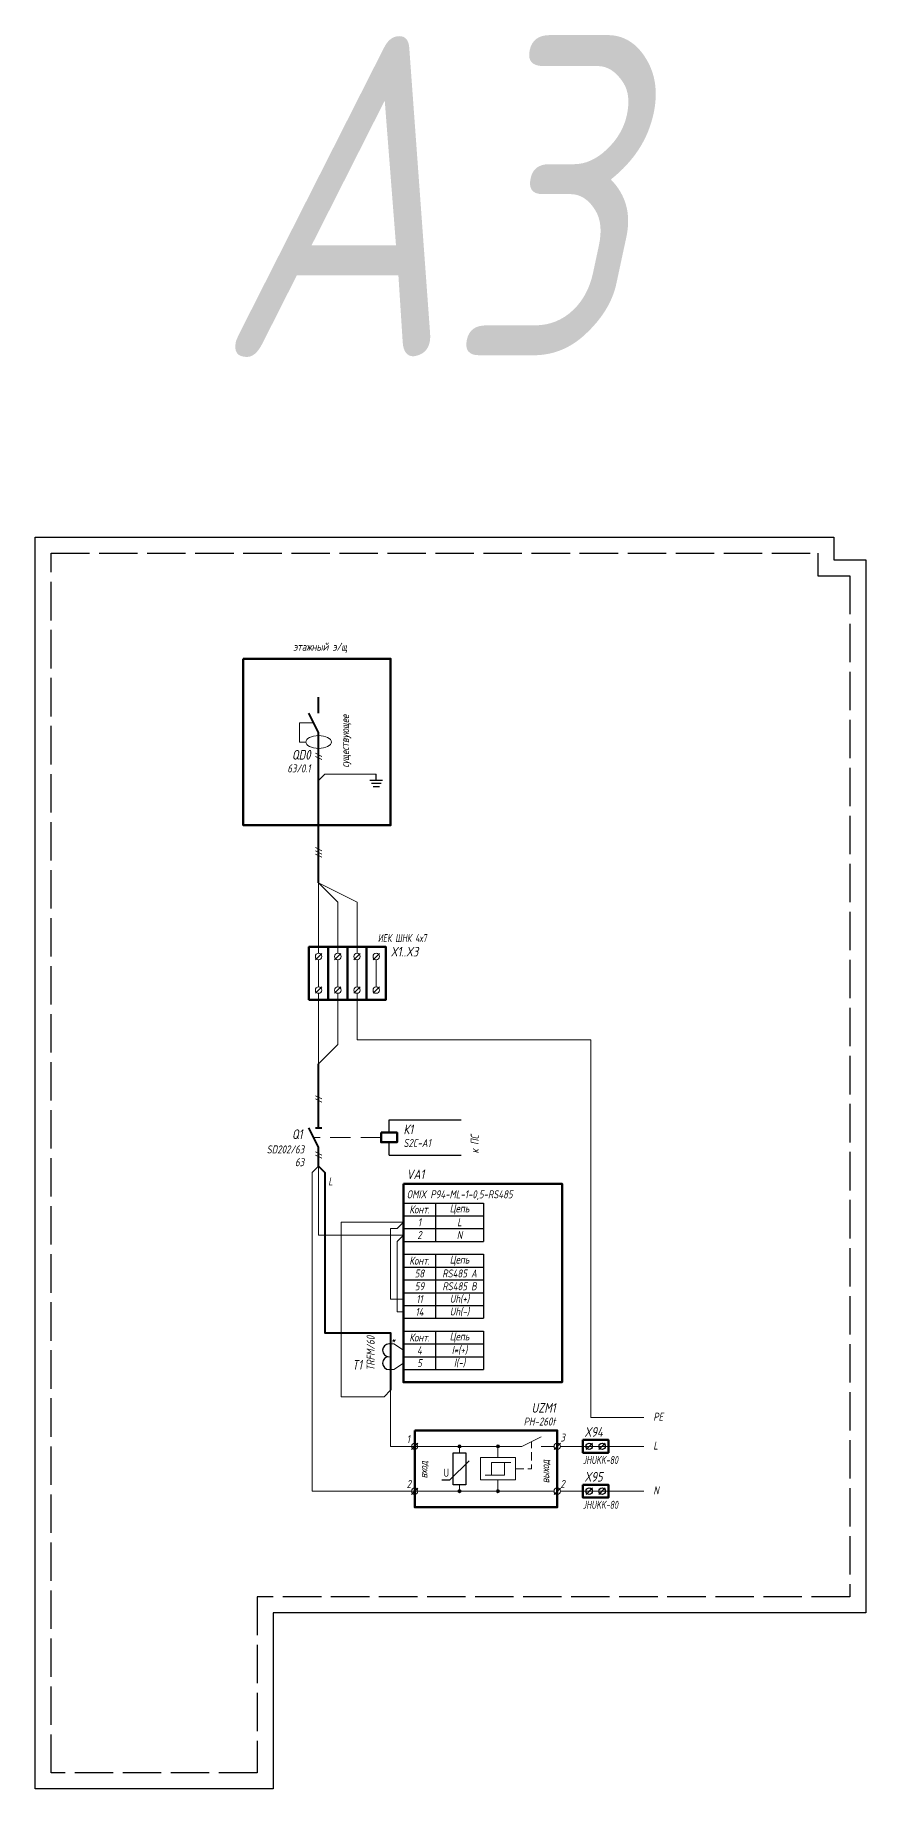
# Model space of a CAD drawing. Header units: millimetres. Extents: x 1708 to 7974, y -337 to 1827.
# Drawn here: x 3205 to 3464, y 1089 to 1637 of the extents above; entities that cross this region are included whole.
import ezdxf
from ezdxf.enums import TextEntityAlignment as Align

# ---------------------------------------------------------------- set-up
doc = ezdxf.new("R2010")
doc.units = ezdxf.units.MM
doc.linetypes.add('ACAD_ISO02W100', pattern=[15, 12, -3])
doc.linetypes.add('DASHED', pattern=[19.05, 12.7, -6.35])
doc.layers.add('noprint', color=2, linetype='Continuous', plot=False)
doc.styles.add('GOST typeA', font='')
doc.styles.add('ГОСТ-ISOCPEUR', font='isocpeui.ttf', dxfattribs={"width": 0.8})
doc.styles.get('GOST typeA').set_extended_font_data('GOST type A')

# ---------------------------------------------------------------- blocks, each defined once
blk = doc.blocks.new('УЗО двухполюсное')
at = {"lineweight": 40}
for p, q in [((0, 17), (0, 22)), ((0, 11), (-3, 17)), ((0, 0), (0, 11))]:
    blk.add_line(p, q, dxfattribs=at)
at = {"lineweight": 13}
for p, q in [((-1, 4.5), (1, 3.5)), ((-1, 3.5), (1, 2.5))]:
    blk.add_line(p, q, dxfattribs=at)
blk.add_lwpolyline([(-4, 8), (-6, 8), (-6, 14), (-1.5, 14)], dxfattribs=at)
blk.add_ellipse((0, 8), major_axis=(-4, 0), ratio=0.5, dxfattribs=at)
blk = doc.blocks.new('земля')
for p, q in [((2, 0), (-2, 0)), ((0, 0), (0, 2)), ((1.5, -1), (-1.5, -1)), ((1, -2), (-1, -2))]:
    blk.add_line(p, q)
blk = doc.blocks.new('клемма проходная')
at = {"color": 0, "lineweight": 13}
for p, q in [((2, 12.5), (3.98, 14.48)), ((3, 12.5), (3, 4)), ((2, 2), (3.98, 3.98))]:
    blk.add_line(p, q, dxfattribs=at)
at = {"color": 0, "lineweight": 70}
blk.add_lwpolyline([(0, 0), (0, 16.5), (6, 16.5), (6, 0)], close=True, dxfattribs=at)
at = {"color": 0, "lineweight": 13}
for centre in [(3, 13.5), (3, 3)]:
    blk.add_circle(centre, 1, dxfattribs=at)
blk = doc.blocks.new('рубильник двухполюс')
at = {"lineweight": 40}
for p, q in [((0, 12), (0, 17)), ((0, 6), (-3, 12)), ((-1, 12), (1, 12)), ((0, 0), (0, 6))]:
    blk.add_line(p, q, dxfattribs=at)
at = {"lineweight": 13}
for p, q in [((-1, 4.5), (1, 3.5)), ((-1, 3.5), (1, 2.5))]:
    blk.add_line(p, q, dxfattribs=at)
blk = doc.blocks.new('*T77')
at = {"color": 0, "lineweight": -2}
for p, q in [((0, 0), (25, 0)), ((0, 0), (0, -12)), ((0, -4), (25, -4)), ((10, 0), (10, -12)), ((25, 0), (25, -12)), ((0, -8), (25, -8)), ((0, -12), (25, -12))]:
    blk.add_line(p, q, dxfattribs=at)
at = {"char_height": 2.5, "attachment_point": 5, "style": 'ГОСТ-ISOCPEUR'}
for s, insert, width in [('Конт.', (5, -2), 10), ('{1}', (5, -6), 10), ('Цепь', (17.5, -2), 15), ('{L}', (17.5, -6), 15), ('{2}', (5, -10), 10), ('{N}', (17.5, -10), 15)]:
    blk.add_mtext(s, dxfattribs=dict(at, insert=insert, width=width))
blk = doc.blocks.new('*T78')
at = {"color": 0, "lineweight": -2}
for p, q in [((0, 0), (25, 0)), ((0, 0), (0, -20)), ((0, -4), (25, -4)), ((10, 0), (10, -20)), ((25, 0), (25, -20)), ((0, -8), (25, -8)), ((0, -12), (25, -12)), ((0, -16), (25, -16)), ((0, -20), (25, -20))]:
    blk.add_line(p, q, dxfattribs=at)
at = {"char_height": 2.5, "attachment_point": 5, "style": 'ГОСТ-ISOCPEUR'}
for s, insert, width in [('Конт.', (5, -2), 10), ('{58}', (5, -6), 10), ('{RS485 A}', (17.5, -6), 15), ('Цепь', (17.5, -2), 15), ('{59}', (5, -10), 10), ('{RS485 B}', (17.5, -10), 15), ('{11}', (5, -14), 10), ('{Uh(+)}', (17.5, -14), 15), ('{Uh(-)}', (17.5, -18), 15), ('{14}', (5, -18), 10)]:
    blk.add_mtext(s, dxfattribs=dict(at, insert=insert, width=width))
blk = doc.blocks.new('*T79')
at = {"color": 0, "lineweight": -2}
for p, q in [((0, 0), (25, 0)), ((0, 0), (0, -12)), ((0, -4), (25, -4)), ((10, 0), (10, -12)), ((25, 0), (25, -12)), ((0, -8), (25, -8)), ((0, -12), (25, -12))]:
    blk.add_line(p, q, dxfattribs=at)
at = {"char_height": 2.5, "attachment_point": 5, "style": 'ГОСТ-ISOCPEUR'}
for s, insert, width in [('Конт.', (5, -2), 10), ('{4}', (5, -6), 10), ('Цепь', (17.5, -2), 15), ('{I*(+)}', (17.5, -6), 15), ('{5}', (5, -10), 10), ('{I(-)}', (17.5, -10), 15)]:
    blk.add_mtext(s, dxfattribs=dict(at, insert=insert, width=width))
blk = doc.blocks.new('варистор вертик')
at = {"color": 0}
blk.add_lwpolyline([(-3.5, 1.5), (-1, 1.5), (5, 7.5)], dxfattribs=at)
blk.add_lwpolyline([(0, 0), (0, 10), (4, 10), (4, 0)], close=True, dxfattribs=at)
at = {"color": 0, "style": 'GOST typeA'}
blk.add_text('U', height=2.5, dxfattribs=at).set_placement((-3, 2.5))

msp = doc.modelspace()

# ---------------------------------------------------------------- hatches: boundary and pattern name
at = {"lineweight": 13}
h = msp.add_hatch(color=256, dxfattribs=at)
edge = h.paths.add_edge_path()
edge.add_arc((3337.5, 1196), 0.5, 0, 360)
h = msp.add_hatch(color=256, dxfattribs=at)
edge = h.paths.add_edge_path()
edge.add_arc((3349.5, 1196), 0.5, 0, 360)
h = msp.add_hatch(color=256, dxfattribs=at)
edge = h.paths.add_edge_path()
edge.add_arc((3337.5, 1182), 0.5, 0, 360)
h = msp.add_hatch(color=256, dxfattribs=at)
edge = h.paths.add_edge_path()
edge.add_arc((3349.5, 1182), 0.5, 0, 360)

# ---------------------------------------------------------------- linework, layer by layer
for p, q in [((3292.5, 1383), (3294.5, 1382)), ((3292.5, 1382), (3294.5, 1381)), ((3292.5, 1381), (3294.5, 1380)), ((3292.5, 1305.5), (3294.5, 1304.5)), ((3292.5, 1304.5), (3294.5, 1303.5)), ((3323.5, 1196), (3357, 1196)), ((3337.5, 1194), (3337.5, 1196)), ((3349.5, 1192.5), (3349.5, 1196)), ((3357, 1196), (3363, 1199)), ((3363, 1196), (3367, 1196)), ((3369, 1196), (3395, 1196)), ((3379, 1196), (3381, 1196)), ((3337.5, 1184), (3337.5, 1182)), ((3349.5, 1185.5), (3349.5, 1182)), ((3323.5, 1182), (3367, 1182)), ((3379, 1182), (3381, 1182))]:
    msp.add_line(p, q, dxfattribs=at)
at = {"lineweight": 40}
msp.add_line((3293.5, 1300.5), (3293.5, 1315.5), dxfattribs=at)
for p, q in [((3315.5, 1294), (3315.5, 1298)), ((3315.5, 1298), (3338, 1298)), ((3315.5, 1287), (3315.5, 1291)), ((3315.5, 1287), (3338, 1287)), ((3377, 1195), (3379, 1197)), ((3381, 1195), (3383, 1197)), ((3377, 1181), (3379, 1183)), ((3381, 1181), (3383, 1183))]:
    msp.add_line(p, q)
at = {"linetype": 'DASHED', "lineweight": 13, "ltscale": 0.5}
msp.add_line((3313, 1292.5), (3292, 1292.5), dxfattribs=at)
at = {"color": 0, "lineweight": 13}
for p, q in [((3322.5, 1195), (3324.48, 1196.98)), ((3367, 1195), (3368.98, 1196.98)), ((3322.5, 1181), (3324.48, 1182.98)), ((3367, 1181), (3368.98, 1182.98))]:
    msp.add_line(p, q, dxfattribs=at)
at = {"lineweight": 70}
for points in [[(3270, 1442), (3270, 1390), (3316, 1390), (3316, 1442)], [(3313, 1294), (3318, 1294), (3318, 1291), (3313, 1291)], [(3320, 1278), (3320, 1216), (3369.5, 1216), (3369.5, 1278)], [(3323.5, 1201), (3323.5, 1177), (3368, 1177), (3368, 1201)], [(3376, 1198), (3376, 1194), (3384, 1194), (3384, 1198)], [(3376, 1184), (3376, 1180), (3384, 1180), (3384, 1184)]]:
    msp.add_lwpolyline(points, close=True, dxfattribs=at)
at = {"lineweight": 40, "flags": 128}
for points in [[(3293.5, 1372), (3293.5, 1408)], [(3293.5, 1283.5), (3295.5, 1281.5), (3295.5, 1231.5), (3316, 1231.5), (3316, 1213.5)]]:
    msp.add_lwpolyline(points, dxfattribs=at)
at = {"lineweight": 13, "flags": 128}
for points in [[(3311.5, 1406), (3295.5, 1406), (3293.5, 1404)], [(3293.5, 1283.5), (3291.5, 1281.5), (3291.5, 1182), (3324, 1182)], [(3293.5, 1283.5), (3293.5, 1262), (3320, 1262)], [(3316, 1213.5), (3314, 1211.5), (3300.5, 1211.5), (3300.5, 1266), (3320, 1266)], [(3320, 1266), (3318, 1264), (3316, 1264), (3316, 1242), (3320, 1242)], [(3320, 1262), (3318, 1260), (3318, 1238), (3320, 1238)], [(3315.5, 1228), (3317, 1228), (3320, 1226)], [(3315.5, 1220), (3317, 1220), (3320, 1222)], [(3316, 1213.5), (3316, 1196), (3323.5, 1196)], [(3345.5, 1187), (3351.5, 1187), (3351.5, 1191)], [(3353.5, 1191), (3347.5, 1191), (3347.5, 1187)]]:
    msp.add_lwpolyline(points, dxfattribs=at)
at = {"lineweight": 13}
for points in [[(3293.5, 1372), (3299.5, 1366), (3299.5, 1350)], [(3293.5, 1372), (3293.5, 1350)], [(3293.5, 1372), (3305.5, 1366), (3305.5, 1350)], [(3293.5, 1315.5), (3299.5, 1321.5), (3299.5, 1337.5)], [(3293.5, 1315.5), (3293.5, 1337.5)], [(3395, 1205), (3378.5, 1205), (3378.5, 1323), (3305.5, 1323), (3305.5, 1337.5)], [(3369, 1182), (3395, 1182)]]:
    msp.add_lwpolyline(points, dxfattribs=at)
at = {"linetype": 'DASHED', "lineweight": 13, "ltscale": 0.2, "flags": 128}
msp.add_lwpolyline([(3355, 1189), (3360, 1189), (3360, 1197.5)], dxfattribs=at)
at = {"lineweight": 13, "flags": 128}
msp.add_lwpolyline([(3344, 1192.5), (3344, 1185.5), (3355, 1185.5), (3355, 1192.5)], close=True, dxfattribs=at)
at = {"color": 0, "lineweight": 13}
for centre in [(3323.5, 1196), (3368, 1196), (3323.5, 1182), (3368, 1182)]:
    msp.add_circle(centre, 1, dxfattribs=at)
at = {"lineweight": 13}
for centre in [(3337.5, 1196), (3349.5, 1196), (3337.5, 1182), (3349.5, 1182)]:
    msp.add_circle(centre, 0.5, dxfattribs=at)
for centre in [(3378, 1196), (3382, 1196), (3378, 1182), (3382, 1182)]:
    msp.add_circle(centre, 1)
for centre in [(3315.5, 1226), (3315.5, 1222)]:
    msp.add_arc(centre, 2, 90, 270)
at = {"layer": 'noprint'}
msp.add_lwpolyline([(3205, 1479.95), (3454.36, 1479.95), (3454.36, 1472.95), (3464.36, 1472.95), (3464.36, 1144), (3279.36, 1144), (3279.36, 1089), (3205, 1089)], close=True, dxfattribs=at)
at = {"layer": 'noprint', "linetype": 'ACAD_ISO02W100'}
msp.add_lwpolyline([(3210, 1474.95), (3449.36, 1474.95), (3449.36, 1467.95), (3459.36, 1467.95), (3459.36, 1149), (3274.36, 1149), (3274.36, 1094), (3210, 1094)], close=True, dxfattribs=at)

# ---------------------------------------------------------------- block references
for name, p in [('УЗО двухполюсное', (3293.5, 1408)), ('клемма проходная', (3290.5, 1335.5)), ('клемма проходная', (3296.5, 1335.5)), ('клемма проходная', (3302.5, 1335.5)), ('клемма проходная', (3308.5, 1335.5)), ('рубильник двухполюс', (3293.5, 1283.5)), ('*T77', (3320, 1272)), ('*T78', (3320, 1256)), ('*T79', (3320, 1232)), ('варистор вертик', (3335.5, 1184))]:
    msp.add_blockref(name, p)
at = {"lineweight": 13}
msp.add_blockref('земля', (3311.5, 1404), dxfattribs=at)

# ---------------------------------------------------------------- texts
at = {"style": 'ГОСТ-ISOCPEUR', "width": 0.8}
msp.add_text('этажный э/щ', height=2.5, dxfattribs=at).set_placement((3294, 1444.5), align=Align.CENTER)
for s, p in [('существующее', (3303, 1408)), ('к ПС', (3343.5, 1287.5)), ('вход', (3327.5, 1186)), ('выход', (3365.5, 1184.5))]:
    msp.add_text(s, height=2.5, rotation=90, dxfattribs=at).set_placement(p)
for s, height, p in [('QD0', 3, (3291, 1410.5)), ('63/0.1', 2.5, (3291, 1406.5)), ('Q1', 3, (3288.5, 1292)), ('SD202/63', 2.5, (3289, 1287.5)), ('63', 2.5, (3289, 1283.5)), ('*', 2.5, (3317.5, 1228)), ('UZM1', 3, (3367.5, 1206.5)), ('РН-260t', 2.5, (3367.5, 1202.5))]:
    msp.add_text(s, height=height, dxfattribs=at).set_placement(p, align=Align.RIGHT)
at = {"style": 'ГОСТ-ISOCPEUR'}
for s, height, width, p in [('ИЕК ШНК 4х7', 2.5, 0.6, (3312, 1353.5)), ('X1..X3', 3, 0.8, (3316, 1349)), ('К1', 3, 0.8, (3320, 1293.5)), ('S2C-A1', 2.5, 0.8, (3320, 1289.5)), ('VA1', 3, 0.8, (3321, 1279.47)), ('L', 2.5, 0.8, (3296.5, 1277.5)), ('OMIX P94-ML-1-0,5-RS485', 2.5, 0.8, (3321, 1273.47)), ('T1', 3, 0.8, (3304, 1219.97)), ('PE', 2.5, 0.8, (3398, 1204)), ('3', 2.5, 0.8, (3369, 1197.5)), ('X94', 3, 0.8, (3376.5, 1199)), ('1', 2.5, 0.8, (3321, 1197)), ('L', 2.5, 0.8, (3398, 1195)), ('JHUKK-80', 2.5, 0.6, (3376, 1190.5)), ('2', 2.5, 0.8, (3321, 1183)), ('2', 2.5, 0.8, (3369, 1183)), ('X95', 3, 0.8, (3376.5, 1185)), ('N', 2.5, 0.8, (3398, 1181)), ('JHUKK-80', 2.5, 0.6, (3376, 1176.5))]:
    msp.add_text(s, height=height, dxfattribs=dict(at, width=width)).set_placement(p)
at = {"style": 'ГОСТ-ISOCPEUR', "width": 0.8}
msp.add_text('TRFM/60', height=2.5, rotation=90, dxfattribs=at).set_placement((3311, 1230.5), align=Align.RIGHT)
at = {"layer": 'noprint', "style": 'ГОСТ-ISOCPEUR', "width": 0.8}
msp.add_text('А3', height=100, dxfattribs=at).set_placement((3260.98, 1536.47))

doc.saveas('drawing.dxf')
